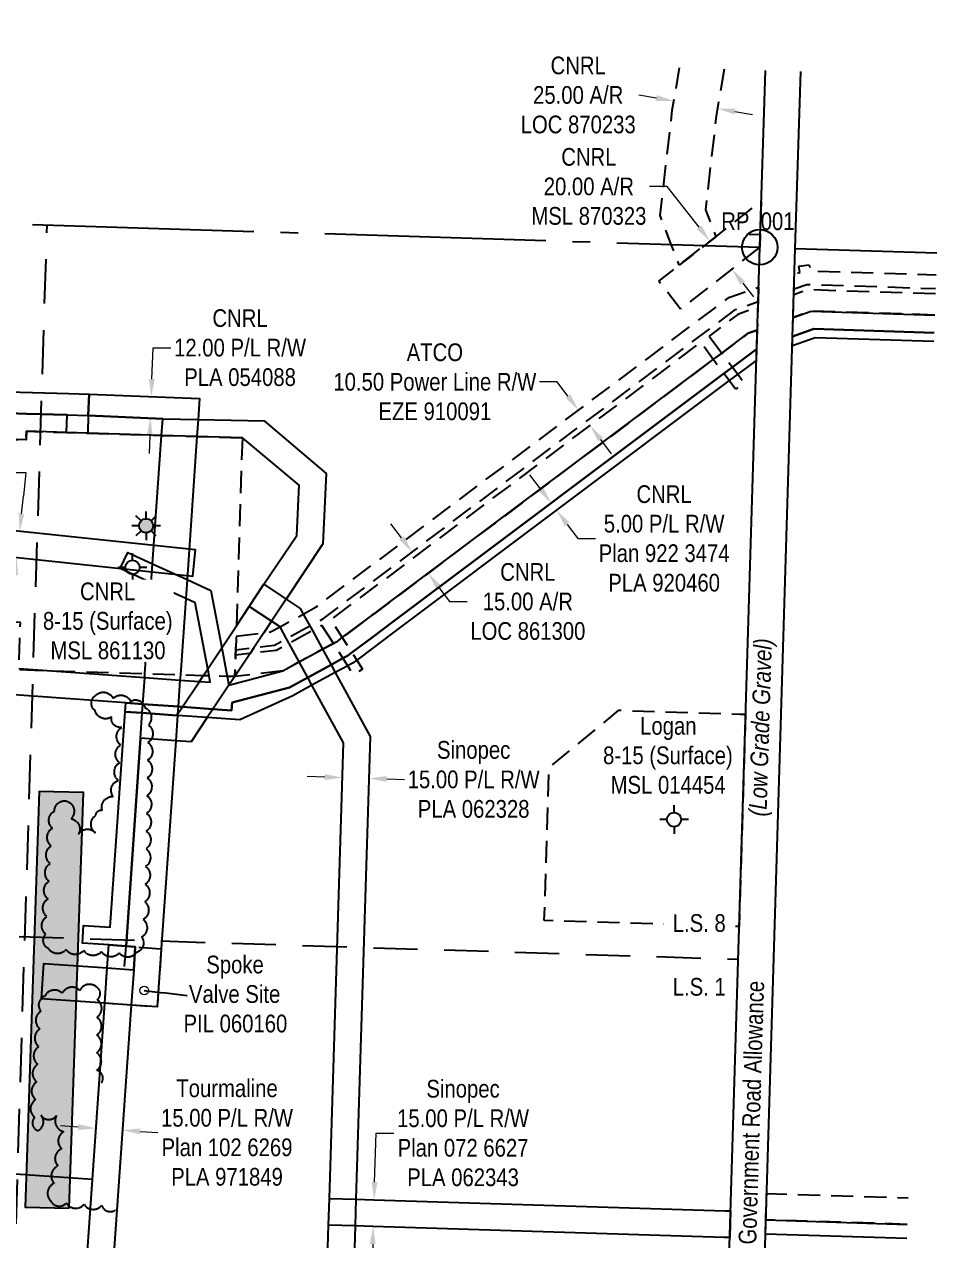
# Model space of a CAD drawing. Extents: x 365142 to 367732, y 6238708 to 6241091.
# Drawn here: x 365805 to 366320, y 6239207 to 6239893 of the extents above; entities that cross this region are included whole.
import ezdxf
from ezdxf.enums import TextEntityAlignment as Align

# ---------------------------------------------------------------- set-up
doc = ezdxf.new("R2010")
doc.units = 0
doc.header["$LTSCALE"] = 5
doc.header["$PDSIZE"] = 0.5
for name, pattern in [('0', [1, 1, 0]), ('foc-ACCESSROAD', [3.75, 2.5, -1.25]), ('foc-FLOWLINE', [3.75, 2.5, -1.25]), ('foc-LSD', [8, 5, -3]), ('foc-QUARTERLINE', [33, 25, -3, 2, -3])]:
    doc.linetypes.add(name, pattern=pattern)
doc.layers.get('Defpoints').update_dxf_attribs({"color": 9})
for name, color, linetype in [('35', 37, 'Continuous'), ('C-AR', 13, 'foc-ACCESSROAD'), ('C-RW', 13, 'Continuous'), ('C-WS', 13, 'foc-ACCESSROAD'), ('C-WS-S', 13, 'Continuous'), ('F-AR', 190, 'foc-ACCESSROAD'), ('F-EZE', 190, 'foc-FLOWLINE'), ('F-RW', 190, 'Continuous'), ('F-WS', 190, 'foc-ACCESSROAD'), ('F-WS-S', 190, 'Continuous'), ('L-ROAD-T', 7, 'Continuous'), ('L-SEC', 7, 'Continuous'), ('L-SECQ', 8, 'foc-QUARTERLINE'), ('L-SECTION-LSD', 7, 'foc-LSD'), ('P-WORKAREA', 113, 'Continuous'), ('P-WORKAREA-H', 111, 'Continuous'), ('T-BUSH', 110, '0')]:
    doc.layers.add(name, color=color, linetype=linetype)
for name, color, linetype, lineweight in [('C-AR-T', 13, 'Continuous', 9), ('C-RW-T', 13, 'Continuous', 9), ('C-WS-T', 13, 'Continuous', 9), ('F-EZE-T', 190, 'Continuous', 9), ('F-RW-T', 190, 'Continuous', 9), ('F-WS-T', 190, 'Continuous', 9), ('T-TEXT', 48, 'Continuous', 18)]:
    doc.layers.add(name, color=color, linetype=linetype, lineweight=lineweight)
doc.styles.add('100L', font='ARIALN.TTF', dxfattribs={"height": 11})
doc.styles.add('175L', font='ARIALN.TTF', dxfattribs={"height": 20})
doc.styles.add('80', font='ARIALN.TTF', dxfattribs={"height": 10})
doc.styles.add('80CG', font='ARIALN.TTF', dxfattribs={"height": 10})
doc.styles.add('80L', font='ARIALN.TTF', dxfattribs={"height": 10})
doc.styles.add('80LS', font='ARIALNI.TTF', dxfattribs={"height": 10})
doc.dimstyles.new('Compass 5 000', dxfattribs={"dimscale": 5, "dimtxt": 9, "dimasz": 2, "dimexe": 0.2, "dimexo": 0.0625, "dimgap": 0.5, "dimtad": 0, "dimtih": 1, "dimtoh": 1, "dimzin": 0, "dimdsep": 46, "dimtxsty": '80CG', "dimcen": 0.1, "dimse1": 1, "dimse2": 1, "dimclrd": 256, "dimclrt": 256, "dimaunit": 1, "dimadec": 4, "dimazin": 0, "dimtfac": 0.06, "dimtofl": 0, "dimtmove": 0, "dimatfit": 1, "dimfxl": 0.2, "dimtolj": 1, "dimtzin": 0, "dimlwd": -1, "dimarcsym": 0})

# ---------------------------------------------------------------- blocks, each defined once
blk = doc.blocks.new('*D365')
at = {"layer": 'C-RW-T', "transparency": 16777216}
for p, q in [((365584.56, 6239817.39), (365625.62, 6239827.73)), ((365558.35, 6239810.79), (365548.65, 6239808.35))]:
    blk.add_line(p, q, dxfattribs=at)
for points in [[(365584.15, 6239819.01), (365584.96, 6239815.78), (365574.86, 6239814.95)], [(365557.94, 6239812.41), (365558.75, 6239809.18), (365568.04, 6239813.24)]]:
    blk.add_solid(points, dxfattribs=at)
at = {"layer": 'Defpoints', "color": 0, "transparency": 16777216}
for p in [(365554.06, 6239868.76), (365560.88, 6239870.48), (365568.04, 6239813.24)]:
    blk.add_point(p, dxfattribs=at)
at = {"layer": 'C-RW-T', "transparency": 16777216, "insert": (365664.34, 6239827.73), "char_height": 10, "width": 601.6255, "attachment_point": 5, "style": '80CG'}
blk.add_mtext('\\A1;CNRL\\P7.00 P/L R/W\\PPlan 062 2774\\PPLA 054173', dxfattribs=at)
blk = doc.blocks.new('*D368')
at = {"layer": 'C-RW-T', "transparency": 16777216}
for p, q in [((365876.9, 6239692.91), (365877.58, 6239710.59)), ((365877.58, 6239710.59), (365887.58, 6239710.59)), ((365875.67, 6239660.89), (365875.28, 6239650.9))]:
    blk.add_line(p, q, dxfattribs=at)
for points in [[(365875.24, 6239692.98), (365878.57, 6239692.85), (365876.52, 6239682.92)], [(365874, 6239660.95), (365877.33, 6239660.82), (365876.05, 6239670.88)]]:
    blk.add_solid(points, dxfattribs=at)
at = {"layer": 'Defpoints', "color": 0, "transparency": 16777216}
for p in [(365854.27, 6239683.78), (365876.52, 6239682.92), (365853.8, 6239671.74)]:
    blk.add_point(p, dxfattribs=at)
at = {"layer": 'C-RW-T', "transparency": 16777216, "insert": (365926.67, 6239710.59), "char_height": 10, "attachment_point": 5, "style": '80CG'}
blk.add_mtext('\\A1;CNRL\\P12.00 P/L R/W\\PPLA 054088', dxfattribs=at)
blk = doc.blocks.new('*D369')
at = {"layer": 'C-RW-T', "transparency": 16777216}
for p, q in [((366096.35, 6239630.81), (366090.35, 6239638.81)), ((366111.36, 6239610.82), (366117.36, 6239602.82)), ((366117.36, 6239602.82), (366127.36, 6239602.82))]:
    blk.add_line(p, q, dxfattribs=at)
for points in [[(366097.69, 6239631.81), (366095.02, 6239629.81), (366102.36, 6239622.82)], [(366112.69, 6239611.82), (366110.03, 6239609.82), (366105.36, 6239618.82)]]:
    blk.add_solid(points, dxfattribs=at)
at = {"layer": 'Defpoints', "color": 0, "transparency": 16777216}
for p in [(366137.49, 6239649.19), (366140.49, 6239645.19), (366105.36, 6239618.82)]:
    blk.add_point(p, dxfattribs=at)
at = {"layer": 'C-RW-T', "transparency": 16777216, "insert": (366166.09, 6239602.82), "char_height": 10, "attachment_point": 5, "style": '80CG'}
blk.add_mtext('\\A1;CNRL\\P5.00 P/L R/W\\PPlan 922 3474\\PPLA 920460', dxfattribs=at)
blk = doc.blocks.new('*D370')
at = {"layer": 'Defpoints', "color": 0, "transparency": 16777216}
for p in [(365984.36, 6239463.82), (365984.48, 6239467.8), (365999.35, 6239463.36)]:
    blk.add_point(p, dxfattribs=at)
at = {"layer": 'F-RW-T', "transparency": 16777216}
for p, q in [((365974.49, 6239468.11), (365964.49, 6239468.42)), ((366009.47, 6239467.03), (366019.46, 6239466.72))]:
    blk.add_line(p, q, dxfattribs=at)
for points in [[(365974.54, 6239469.78), (365974.44, 6239466.45), (365984.48, 6239467.8)], [(366009.52, 6239468.7), (366009.42, 6239465.37), (365999.47, 6239467.34)]]:
    blk.add_solid(points, dxfattribs=at)
at = {"layer": 'F-RW-T', "transparency": 16777216, "insert": (366058.55, 6239466.72), "char_height": 10, "attachment_point": 5, "style": '80CG'}
blk.add_mtext('\\A1;Sinopec\\P15.00 P/L R/W\\PPLA 062328', dxfattribs=at)
blk = doc.blocks.new('*D371')
at = {"layer": 'Defpoints', "color": 0, "transparency": 16777216}
for p in [(365860.27, 6239268.65), (365841.84, 6239220.05), (365856.79, 6239219)]:
    blk.add_point(p, dxfattribs=at)
at = {"layer": 'F-RW-T', "transparency": 16777216}
for p, q in [((365835.34, 6239270.4), (365825.37, 6239271.09)), ((365870.25, 6239267.95), (365880.22, 6239267.25))]:
    blk.add_line(p, q, dxfattribs=at)
for points in [[(365835.46, 6239272.06), (365835.22, 6239268.73), (365845.32, 6239269.7)], [(365870.36, 6239269.61), (365870.13, 6239266.29), (365860.27, 6239268.65)]]:
    blk.add_solid(points, dxfattribs=at)
at = {"layer": 'F-RW-T', "transparency": 16777216, "insert": (365919.31, 6239267.25), "char_height": 10, "attachment_point": 5, "style": '80CG', "bg_fill": 3, "box_fill_scale": 1.1, "bg_fill_color": 256, "bg_fill_true_color": 13158600, "bg_fill_transparency": 0}
blk.add_mtext('\\A1;Tourmaline\\P15.00 P/L R/W\\PPlan 102 6269\\PPLA 971849', dxfattribs=at)
blk = doc.blocks.new('*D375')
at = {"layer": 'Defpoints', "color": 0, "transparency": 16777216}
for p in [(366030.97, 6239228.4), (366001.86, 6239214.33), (366030.51, 6239213.45)]:
    blk.add_point(p, dxfattribs=at)
at = {"layer": 'F-RW-T', "transparency": 16777216}
for p, q in [((366002.63, 6239239.28), (366003.48, 6239266.98)), ((366003.48, 6239266.98), (366013.48, 6239266.98)), ((366001.55, 6239204.34), (366001.25, 6239194.34))]:
    blk.add_line(p, q, dxfattribs=at)
for points in [[(366000.96, 6239239.33), (366004.3, 6239239.22), (366002.32, 6239229.28)], [(365999.89, 6239204.39), (366003.22, 6239204.29), (366001.86, 6239214.33)]]:
    blk.add_solid(points, dxfattribs=at)
at = {"layer": 'F-RW-T', "transparency": 16777216, "insert": (366052.57, 6239266.98), "char_height": 10, "attachment_point": 5, "style": '80CG'}
blk.add_mtext('\\A1;Sinopec\\P15.00 P/L R/W\\PPlan 072 6627\\PPLA 062343', dxfattribs=at)
blk = doc.blocks.new('*D376')
at = {"layer": 'Defpoints', "color": 0, "transparency": 16777216}
for p in [(365802.23, 6239606.88), (365826.87, 6239604.3), (365825.32, 6239589.47)]:
    blk.add_point(p, dxfattribs=at)
at = {"layer": 'F-RW-T', "transparency": 16777216}
for p, q in [((365795.71, 6239640.11), (365805.71, 6239640.11)), ((365805.71, 6239640.11), (365804.32, 6239626.77)), ((365803.27, 6239616.82), (365804.32, 6239626.77)), ((365799.64, 6239582.11), (365798.59, 6239572.16))]:
    blk.add_line(p, q, dxfattribs=at)
for points in [[(365801.62, 6239617), (365804.93, 6239616.65), (365802.23, 6239606.88)], [(365797.98, 6239582.28), (365801.29, 6239581.93), (365800.68, 6239592.05)]]:
    blk.add_solid(points, dxfattribs=at)
at = {"layer": 'F-RW-T', "transparency": 16777216, "insert": (365756.63, 6239640.11), "char_height": 10, "attachment_point": 5, "style": '80CG', "bg_fill": 3, "box_fill_scale": 1.1, "bg_fill_color": 256, "bg_fill_true_color": 13158600, "bg_fill_transparency": 0}
blk.add_mtext('\\A1;15.00 P/L R/W\\PPlan 082 0455', dxfattribs=at)
blk = doc.blocks.new('*D377')
at = {"layer": 'C-AR-T', "transparency": 16777216}
for p, q in [((366017.85, 6239603.21), (366011.85, 6239611.2)), ((366038.86, 6239575.21), (366044.86, 6239567.21)), ((366044.86, 6239567.21), (366054.86, 6239567.21))]:
    blk.add_line(p, q, dxfattribs=at)
for points in [[(366019.19, 6239604.21), (366016.52, 6239602.21), (366023.86, 6239595.21)], [(366040.19, 6239576.21), (366037.52, 6239574.21), (366032.86, 6239583.21)]]:
    blk.add_solid(points, dxfattribs=at)
at = {"layer": 'Defpoints', "color": 0, "transparency": 16777216}
for p in [(366049.75, 6239614.64), (366058.75, 6239602.64), (366032.86, 6239583.21)]:
    blk.add_point(p, dxfattribs=at)
at = {"layer": 'C-AR-T', "transparency": 16777216, "insert": (366089.15, 6239567.21), "char_height": 10, "attachment_point": 5, "style": '80CG'}
blk.add_mtext('\\A1;CNRL\\P15.00 A/R\\PLOC 861300', dxfattribs=at)
blk = doc.blocks.new('*D381')
at = {"layer": 'Defpoints', "color": 0, "transparency": 16777216}
for p in [(366117.78, 6239675.3), (366118.43, 6239675.79), (366124.85, 6239667.23)]:
    blk.add_point(p, dxfattribs=at)
at = {"layer": 'F-EZE-T', "transparency": 16777216}
for p, q in [((366105.78, 6239691.3), (366095.78, 6239691.3)), ((366111.78, 6239683.3), (366105.78, 6239691.3)), ((366130.2, 6239658.74), (366136.2, 6239650.74))]:
    blk.add_line(p, q, dxfattribs=at)
for points in [[(366113.11, 6239684.3), (366110.44, 6239682.3), (366117.78, 6239675.3)], [(366131.53, 6239659.74), (366128.87, 6239657.74), (366124.2, 6239666.74)]]:
    blk.add_solid(points, dxfattribs=at)
at = {"layer": 'F-EZE-T', "transparency": 16777216, "insert": (366036.64, 6239691.3), "char_height": 10, "attachment_point": 5, "style": '80CG'}
blk.add_mtext('\\A1;ATCO\\P10.50 Power Line R/W\\PEZE 910091', dxfattribs=at)
blk = doc.blocks.new('GABD')
for p, q in [((0, 0.81), (0, 1.62)), ((-0.81, 0), (-1.62, 0)), ((1.62, 0), (0.81, 0)), ((0, -0.81), (0, -1.62))]:
    blk.add_line(p, q)
blk.add_circle((0, 0), 0.8)
blk = doc.blocks.new('GAS')
h = blk.add_hatch(color=255)
h.dxf.hatch_style = 1
edge = h.paths.add_edge_path()
edge.add_arc((0, 0), 0.9, 0, 360)
for p, q in [((0, 0.81), (0, 1.62)), ((-0.81, 0), (-1.62, 0)), ((-0.57, 0.57), (-1.14, 1.14)), ((0.57, 0.57), (1.14, 1.14)), ((1.62, 0), (0.81, 0)), ((-0.57, -0.57), (-1.14, -1.14)), ((0, -0.81), (0, -1.62)), ((1.14, -1.14), (0.57, -0.57))]:
    blk.add_line(p, q)
blk.add_circle((0, 0), 0.8)
blk = doc.blocks.new('*D387')
at = {"layer": 'C-AR-T', "transparency": 16777216}
for p, q in [((366167.88, 6239801.65), (366157.88, 6239801.65)), ((366185.83, 6239778.67), (366167.88, 6239801.65)), ((366210.45, 6239747.15), (366216.6, 6239739.27))]:
    blk.add_line(p, q, dxfattribs=at)
for points in [[(366187.15, 6239779.7), (366184.52, 6239777.64), (366191.99, 6239770.79)], [(366211.76, 6239748.17), (366209.13, 6239746.12), (366204.29, 6239755.03)]]:
    blk.add_solid(points, dxfattribs=at)
at = {"layer": 'Defpoints', "color": 0, "transparency": 16777216}
for p in [(366191.99, 6239770.79), (366169.68, 6239753.37), (366181.98, 6239737.61)]:
    blk.add_point(p, dxfattribs=at)
at = {"layer": 'C-AR-T', "transparency": 16777216, "insert": (366123.6, 6239801.65), "char_height": 10, "attachment_point": 5, "style": '80CG'}
blk.add_mtext('\\A1;CNRL\\P20.00 A/R\\PMSL 870323', dxfattribs=at)
blk = doc.blocks.new('*D388')
at = {"layer": 'C-AR-T', "transparency": 16777216}
for p, q in [((366161.72, 6239851.62), (366151.87, 6239853.31)), ((366206.07, 6239844.01), (366215.93, 6239842.32))]:
    blk.add_line(p, q, dxfattribs=at)
for points in [[(366162.01, 6239853.26), (366161.44, 6239849.98), (366171.58, 6239849.93)], [(366206.35, 6239845.65), (366205.79, 6239842.37), (366196.22, 6239845.7)]]:
    blk.add_solid(points, dxfattribs=at)
at = {"layer": 'Defpoints', "color": 0, "transparency": 16777216}
for p in [(366172.75, 6239856.77), (366171.58, 6239849.93), (366197.39, 6239852.55)]:
    blk.add_point(p, dxfattribs=at)
at = {"layer": 'C-AR-T', "transparency": 16777216, "insert": (366117.57, 6239853.31), "char_height": 10, "attachment_point": 5, "style": '80CG'}
blk.add_mtext('\\A1;CNRL\\P25.00 A/R\\PLOC 870233', dxfattribs=at)

msp = doc.modelspace()

# ---------------------------------------------------------------- hatches: boundary and pattern name
at = {"layer": 'P-WORKAREA-H'}
h = msp.add_hatch(color=256, dxfattribs=at)
h.dxf.hatch_style = 1
h.paths.add_polyline_path([(365830.253, 6239224.551), (365838.231, 6239459.347), (365813.246, 6239459.974), (365805.268, 6239225.177)])
h = msp.add_hatch(color=256, dxfattribs=at)
h.dxf.hatch_style = 1
h.paths.add_polyline_path([(365830.253, 6239224.551), (365838.231, 6239459.347), (365813.246, 6239459.974), (365805.268, 6239225.177)])

# ---------------------------------------------------------------- linework, layer by layer
at = {"layer": '35', "color": 3}
msp.add_circle((366220.045, 6239767.327), 10, dxfattribs=at)
at = {"layer": 'C-AR', "flags": 128}
for points in [[(366200.036, 6239867.976), (366195.464, 6239841.325), (366189.409, 6239788.484), (366195.224, 6239773.317), (366188.808, 6239768.305), (366174.622, 6239757.229), (366170.152, 6239768.889), (366163.88, 6239785.251), (366170.711, 6239844.864), (366174.811, 6239868.768)], [(366318.902, 6239729.065), (366249.057, 6239731.26), (366238.965, 6239727.702), (366239.355, 6239740.559), (366239.452, 6239743.774), (366246.726, 6239746.337), (366319.357, 6239744.055)]]:
    msp.add_lwpolyline(points, dxfattribs=at)
for points in [[(366220.045, 6239767.327), (366175.348, 6239732.426), (366163.041, 6239748.186), (366174.622, 6239757.229), (366188.808, 6239768.305), (366195.224, 6239773.317), (366220.877, 6239793.349), (366220.045, 6239767.327)], [(365950.825, 6239528.024), (365923.697, 6239524.876), (365924.11, 6239536.886), (365924.212, 6239539.95), (365934.461, 6239541.17), (365946.173, 6239542.571), (365952.913, 6239546.253), (365966.073, 6239553.441), (365973.838, 6239557.682), (366002.938, 6239579.514), (366013.18, 6239587.197), (366206.354, 6239732.13), (366213.628, 6239734.69), (366219.114, 6239736.616), (366219.016, 6239733.402), (366218.626, 6239720.543), (366213.509, 6239718.749), (366198.663, 6239707.61), (366193.863, 6239704.01), (366012.587, 6239568.004), (366002.346, 6239560.321), (365984.38, 6239546.843), (365981.974, 6239545.038), (365979.336, 6239543.597), (365973.264, 6239540.281), (365960.104, 6239533.093), (365950.825, 6239528.024)]]:
    msp.add_lwpolyline(points, close=True, dxfattribs=at)
at = {"layer": 'C-RW'}
for points in [[(366318.599, 6239719.072), (366250.612, 6239721.208), (366238.64, 6239716.987), (366238.965, 6239727.702), (366249.057, 6239731.26), (366318.902, 6239729.065)], [(365801.834, 6239529.339), (365820.464, 6239528.006), (365872.846, 6239524.26), (365892.756, 6239522.836), (365903.694, 6239522.054), (365909.879, 6239521.612), (365909.189, 6239525.238), (365908.437, 6239529.195), (365901.326, 6239566.588), (365895.975, 6239569.028), (365876.573, 6239577.879), (365859.071, 6239585.864), (365863.222, 6239594.959), (365877.313, 6239588.531), (365896.718, 6239579.678), (365910.182, 6239573.536), (365916.349, 6239541.107), (365919.427, 6239524.919), (365920.365, 6239520.039), (365950.825, 6239528.024), (365960.104, 6239533.093), (365973.264, 6239540.281), (365979.336, 6239543.597), (365981.974, 6239545.038), (365984.38, 6239546.843), (366002.346, 6239560.321), (366012.587, 6239568.004), (366193.863, 6239704.01), (366198.663, 6239707.61), (366213.509, 6239718.749), (366218.627, 6239720.543), (366218.485, 6239715.854), (366218.302, 6239709.828), (366215.208, 6239707.527), (366204.662, 6239699.614), (366199.863, 6239696.014), (366012.176, 6239555.186), (366001.951, 6239547.527), (365989.804, 6239538.414), (365987.397, 6239536.608), (365984.76, 6239535.168), (365978.057, 6239531.508), (365964.879, 6239524.323), (365954.543, 6239518.666), (365922.226, 6239510.193), (365921.91, 6239505.718), (365911.365, 6239506.47), (365894.158, 6239507.697), (365891.713, 6239507.871), (365871.806, 6239509.29), (365862.158, 6239509.978), (365720.663, 6239520.112)], [(366318.448, 6239714.075), (366251.388, 6239716.182), (366238.478, 6239711.631), (366238.64, 6239716.987), (366250.612, 6239721.208), (366318.599, 6239719.072)]]:
    msp.add_lwpolyline(points, dxfattribs=at)
for points in [[(365956.402, 6239513.985), (365926.546, 6239500.376), (365908.18, 6239501.685), (365891.365, 6239502.884), (365890.98, 6239502.911), (365871.459, 6239504.303), (365861.808, 6239504.991), (365862.158, 6239509.978), (365871.806, 6239509.29), (365891.713, 6239507.871), (365894.158, 6239507.697), (365911.365, 6239506.47), (365921.91, 6239505.718), (365922.226, 6239510.193), (365954.543, 6239518.666), (365964.879, 6239524.323), (365978.057, 6239531.508), (365984.76, 6239535.168), (365987.397, 6239536.608), (365989.804, 6239538.414), (366001.951, 6239547.527), (366012.176, 6239555.186), (366199.863, 6239696.014), (366204.662, 6239699.614), (366215.208, 6239707.527), (366218.302, 6239709.828), (366218.108, 6239703.433), (366215.014, 6239701.132), (366207.662, 6239695.616), (366202.863, 6239692.016), (366011.982, 6239548.781), (366001.753, 6239541.131), (365992.515, 6239534.201), (365990.109, 6239532.396), (365987.47, 6239530.954), (365980.453, 6239527.122), (365967.247, 6239520.011), (365956.402, 6239513.985)], [(365882.177, 6239371.074), (365879.888, 6239338.243), (365865.224, 6239339.296), (365850.266, 6239340.358), (365814.516, 6239342.908), (365815.94, 6239362.858), (365851.664, 6239360.314), (365861.37, 6239359.631), (365866.623, 6239359.26), (365867.534, 6239372.233), (365862.306, 6239372.6), (365870.467, 6239490.029), (365871.459, 6239504.303), (365871.806, 6239509.29), (365872.846, 6239524.26), (365872.993, 6239526.367), (365876.573, 6239577.879), (365877.313, 6239588.531), (365882.353, 6239661.054), (365883.009, 6239670.5), (365840.999, 6239672.281), (365841.384, 6239684.272), (365903.841, 6239681.866), (365903.02, 6239670.097), (365902.349, 6239660.468), (365896.718, 6239579.678), (365895.975, 6239569.028), (365892.958, 6239525.745), (365892.756, 6239522.836), (365891.713, 6239507.871), (365891.412, 6239503.563), (365891.365, 6239502.884), (365890.37, 6239488.611), (365882.177, 6239371.074)]]:
    msp.add_lwpolyline(points, close=True, dxfattribs=at)
at = {"layer": 'C-WS', "linetype": 'Continuous'}
msp.add_line((365843.281, 6239240.754), (365567.989, 6239260.303), dxfattribs=at)
at = {"layer": 'C-WS', "flags": 128}
msp.add_lwpolyline([(365927.962, 6239659.718), (365924.651, 6239553.607), (365924.461, 6239547.727), (365924.212, 6239539.95), (365924.11, 6239536.886), (365923.697, 6239524.876), (365919.427, 6239524.919), (365909.189, 6239525.238), (365905.877, 6239525.342), (365892.958, 6239525.745), (365872.993, 6239526.367), (365820.464, 6239528.006), (365801.81, 6239528.589), (365801.834, 6239529.339), (365802.366, 6239546.342), (365802.409, 6239547.701), (365802.46, 6239549.342), (365802.648, 6239555.345), (365786.581, 6239556.494), (365748.44, 6239559.222), (365742.727, 6239559.771), (365742.857, 6239561.123), (365743.546, 6239582.927), (365746.007, 6239660.755), (365751.546, 6239660.544), (365805.863, 6239658.478), (365806.02, 6239663.524), (365828.688, 6239662.648), (365840.679, 6239662.274), (365882.353, 6239661.054), (365902.349, 6239660.468), (365927.962, 6239659.718)], close=True, dxfattribs=at)
at = {"layer": 'F-AR', "flags": 128}
msp.add_lwpolyline([(366303.335, 6239215.466), (366223.513, 6239217.94), (366223.967, 6239232.931), (366303.789, 6239230.457)], dxfattribs=at)
at = {"layer": 'F-EZE', "flags": 128}
msp.add_lwpolyline([(366319.266, 6239741.057), (366247.193, 6239743.321), (366239.354, 6239740.559), (366239.452, 6239743.774), (366239.702, 6239752.024), (366242.651, 6239753.064), (366242.106, 6239756.582), (366248.035, 6239757.499), (366248.579, 6239753.981), (366319.59, 6239751.75)], dxfattribs=at)
msp.add_lwpolyline([(366191.462, 6239717.208), (366198.663, 6239707.61), (366204.662, 6239699.614), (366207.662, 6239695.616), (366211.263, 6239690.816), (366206.464, 6239687.216), (366202.863, 6239692.016), (366199.863, 6239696.014), (366193.863, 6239704.01), (366186.664, 6239713.608), (365977.871, 6239556.958), (365984.38, 6239546.843), (365989.804, 6239538.414), (365992.515, 6239534.201), (365995.842, 6239529.031), (365990.797, 6239525.784), (365987.47, 6239530.954), (365984.76, 6239535.168), (365979.336, 6239543.597), (365972.826, 6239553.712), (365967.511, 6239550.809), (365954.351, 6239543.621), (365947.103, 6239539.662), (365932.287, 6239537.872), (365924.116, 6239536.886), (365924.216, 6239539.95), (365924.464, 6239547.727), (365940.054, 6239549.593), (365943.785, 6239550.039), (365949.263, 6239553.014), (365962.382, 6239560.197), (365969.661, 6239564.173), (366202.681, 6239738.998), (366219.364, 6239744.867), (366219.114, 6239736.616), (366219.016, 6239733.402), (366207.785, 6239729.454), (366191.462, 6239717.208)], close=True, dxfattribs=at)
at = {"layer": 'F-RW'}
for points in [[(365781.798, 6239686.137), (365829.995, 6239684.658), (365841.384, 6239684.272), (365840.999, 6239672.281), (365840.679, 6239662.274), (365828.688, 6239662.648), (365829.002, 6239672.624), (365806.025, 6239673.341), (365781.359, 6239674.134)], [(365781.359, 6239674.134), (365806.025, 6239673.341), (365829.002, 6239672.624), (365840.999, 6239672.281), (365883.009, 6239670.5), (365903.02, 6239670.097), (365940.29, 6239669.346), (365975.36, 6239639.642), (365973.453, 6239599.738), (365952.739, 6239568.621), (365944.41, 6239556.151), (365940.054, 6239549.593), (365934.461, 6239541.17), (365932.289, 6239537.876), (365923.697, 6239524.876), (365920.365, 6239520.039), (365911.365, 6239506.47), (365908.18, 6239501.685), (365899.064, 6239487.992), (365890.37, 6239488.611), (365870.467, 6239490.029), (365862.306, 6239372.6), (365852.574, 6239373.286), (365837.626, 6239374.35), (365838.338, 6239384.326), (365853.274, 6239383.259), (365861.808, 6239504.991), (365871.459, 6239504.303), (365890.98, 6239502.911), (365891.412, 6239503.563), (365894.158, 6239507.697), (365903.694, 6239522.054), (365905.877, 6239525.342), (365908.437, 6239529.195), (365916.349, 6239541.107), (365924.651, 6239553.607), (365931.886, 6239564.502), (365940.169, 6239577.001), (365958.672, 6239604.62), (365960.028, 6239632.975), (365927.962, 6239659.718), (365902.349, 6239660.468), (365882.353, 6239661.054), (365840.679, 6239662.274), (365828.688, 6239662.648), (365806.02, 6239663.524), (365805.863, 6239658.478), (365751.546, 6239660.544)], [(365971.297, 6239041.364), (365976.669, 6239215.087), (365977.133, 6239230.08), (365985.089, 6239487.361), (365967.247, 6239520.011), (365964.879, 6239524.323), (365960.104, 6239533.093), (365954.351, 6239543.621), (365952.913, 6239546.253), (365949.265, 6239552.998), (365944.41, 6239556.151), (365931.886, 6239564.502), (365940.169, 6239577.001), (365952.739, 6239568.621), (365960.669, 6239563.333), (365962.382, 6239560.197), (365966.073, 6239553.441), (365967.511, 6239550.809), (365973.264, 6239540.281), (365978.057, 6239531.508), (365980.453, 6239527.122), (366000.204, 6239490.972), (365992.119, 6239229.611), (365991.657, 6239214.658), (365986.115, 6239035.454)], [(366303.093, 6239207.472), (366223.271, 6239209.946), (366223.513, 6239217.94), (366303.335, 6239215.466)]]:
    msp.add_lwpolyline(points, dxfattribs=at)
for points in [[(365783.016, 6239608.891), (365781.415, 6239594.143), (365899.959, 6239581.56), (365901.539, 6239596.472)], [(365942.708, 6239009.302), (365941.311, 6238971.173), (365933.488, 6238971.421), (365934.924, 6239007.044), (365838.566, 6239173.416), (365843.283, 6239240.758), (365850.266, 6239340.358), (365851.664, 6239360.314), (365852.574, 6239373.286), (365862.306, 6239372.6), (365867.534, 6239372.233), (365866.623, 6239359.26), (365865.224, 6239339.296), (365858.243, 6239239.705), (365852.975, 6239164.497), (365864.197, 6239145.064), (365885.137, 6239108.83), (365885.393, 6239108.465), (365942.708, 6239009.302)], [(366203.546, 6239223.008), (366203.091, 6239208.016), (366200.052, 6239208.111), (366001.65, 6239214.336), (365991.657, 6239214.658), (365976.669, 6239215.087), (365977.133, 6239230.08), (365992.119, 6239229.611), (366002.113, 6239229.299), (366200.507, 6239223.103), (366203.546, 6239223.008)]]:
    msp.add_lwpolyline(points, close=True, dxfattribs=at)
at = {"layer": 'F-WS', "flags": 128}
for points in [[(366212.05, 6239503.568), (366208.415, 6239383.646), (366205.382, 6239383.742), (366098.455, 6239387.136), (366101.071, 6239473.37), (366140.567, 6239505.837), (366209.021, 6239503.665), (366212.05, 6239503.568)], [(365882.177, 6239371.074), (365879.888, 6239338.243), (365865.224, 6239339.296), (365850.266, 6239340.358), (365851.664, 6239360.314), (365861.37, 6239359.631), (365862.306, 6239372.6), (365867.534, 6239372.233), (365882.177, 6239371.074)]]:
    msp.add_lwpolyline(points, close=True, dxfattribs=at)
at = {"layer": 'L-SEC'}
for p, q in [((366220.045, 6239767.327), (366223.24, 6239867.248)), ((366240.146, 6239766.684), (366243.341, 6239866.617)), ((366195.668, 6238963.093), (366220.045, 6239767.327)), ((366215.769, 6238962.454), (366240.147, 6239766.718))]:
    msp.add_line(p, q, dxfattribs=at)
at = {"layer": 'L-SECQ'}
for p, q in [((365314.763, 6239795.743), (366220.045, 6239767.327)), ((366240.146, 6239766.698), (366319.967, 6239764.202))]:
    msp.add_line(p, q, dxfattribs=at)
at = {"layer": 'L-SECTION-LSD'}
for p, q in [((365792.72, 6238975.918), (365817.714, 6239779.956)), ((365402.229, 6239390.669), (366207.857, 6239365.211))]:
    msp.add_line(p, q, dxfattribs=at)
at = {"layer": 'T-BUSH', "flags": 128}
msp.add_lwpolyline([(365845.128, 6239514.197, -0.5205671), (365854.988, 6239512.546, -0.5205671), (365864.848, 6239510.894, -0.5205671), (365872.892, 6239507.36, -0.5205671), (365874.885, 6239497.566, -0.5205671), (365874.694, 6239487.571, -0.5205671), (365874.504, 6239477.575, -0.5205671), (365874.314, 6239467.58, -0.5205671), (365874.123, 6239457.585, -0.5205671), (365873.933, 6239447.589, -0.5205671), (365873.742, 6239437.594, -0.5205671), (365873.552, 6239427.599, -0.5205671), (365873.361, 6239417.603, -0.5205671), (365873.171, 6239407.608, -0.5205671), (365872.894, 6239397.618, -0.5205671), (365871.996, 6239387.661, -0.5205671), (365871.099, 6239377.704, -0.5205671), (365868.124, 6239369.013, -0.5205671), (365858.435, 6239368.732, -0.5205671), (365848.472, 6239369.562, -0.5205671), (365838.496, 6239370.192, -0.5205671), (365828.512, 6239370.712, -0.5205671), (365818.529, 6239371.232, -0.5205671), (365817.037, 6239379.335, -0.5205671), (365817.645, 6239389.314, -0.5205671), (365818.253, 6239399.292, -0.5205671), (365818.861, 6239409.271, -0.5205671), (365819.47, 6239419.249, -0.5205671), (365820.078, 6239429.228, -0.5205671), (365820.686, 6239439.207, -0.5205671), (365821.861, 6239448.891, -0.5205671), (365829.368, 6239454.338, -0.5205671), (365831.268, 6239444.543, -0.5205671), (365835.413, 6239435.763, -0.5205671), (365844.962, 6239436.54, -0.5205671), (365845.313, 6239446.531, -0.5205671), (365848.861, 6239449.282, -0.5205671), (365855.047, 6239457.135, -0.5205671), (365857.996, 6239466.226, -0.5205671), (365858.622, 6239476.203, -0.5205671), (365859.249, 6239486.181, -0.5205671), (365859.876, 6239496.158, -0.5205671), (365854.13, 6239502.046, -0.5205671), (365844.799, 6239505.633, -0.5205671)], format="xyb", close=True, dxfattribs=at)
msp.add_lwpolyline([(365848.509, 6239295.4, 0.5205671), (365845.724, 6239302.428, 0.5205671), (365845.792, 6239312.425, 0.5205671), (365845.86, 6239322.422, 0.5205671), (365845.928, 6239332.419, 0.5205671), (365845.996, 6239342.416, 0.5205671), (365846.042, 6239349.18, 0.5205671), (365836.176, 6239347.564, 0.5205671), (365826.311, 6239345.947, 0.5205671), (365816.445, 6239344.331, 0.5205671), (365814.225, 6239335.817, 0.5205671), (365813.629, 6239325.838, 0.5205671), (365813.032, 6239315.858, 0.5205671), (365812.436, 6239305.879, 0.5205671), (365811.84, 6239295.9, 0.5205671), (365811.244, 6239285.92, 0.5205671), (365810.648, 6239275.941, 0.5205671), (365812.418, 6239268.367, 0.5205671), (365814.262, 6239276.983, 0.5205671), (365823.083, 6239276.938, 0.5205671), (365827.236, 6239267.845, 0.5205671), (365825.92, 6239258.158, 0.5205671), (365823.812, 6239248.386, 0.5205671), (365821.704, 6239238.613, 0.5205671), (365819.596, 6239228.841, 0.5205671), (365828.586, 6239227.461, 0.5205671), (365838.563, 6239226.827, 0.5205671), (365848.54, 6239226.193, 0.5205671), (365856.385, 6239223.681)], format="xyb", dxfattribs=at)

# ---------------------------------------------------------------- block references
at = {"layer": 'C-WS-S', "color": 3, "xscale": 5.000000000000014, "yscale": 5.000000000000014, "zscale": 5.000000000000014}
for name, p in [('GAS', (365873.615, 6239610.025)), ('GABD', (365865.937, 6239586.542))]:
    msp.add_blockref(name, p, dxfattribs=at)
at = {"layer": 'F-WS-S', "color": 3, "xscale": 5.000000000000014, "yscale": 5.000000000000014, "zscale": 5.000000000000014}
msp.add_blockref('GABD', (366171.682, 6239444.053), dxfattribs=at)

# ---------------------------------------------------------------- texts
at = {"layer": '35', "color": 3, "style": '80'}
msp.add_attdef('RP_001', (366198.347, 6239777.042), 'RP', height=10, dxfattribs=at)
at = {"layer": 'F-WS-T', "char_height": 9.99712, "attachment_point": 1, "style": '175L'}
for s, width, insert in [('\\pi21.18987;Logan\\P\\pi0.27843;8-15 (Surface)\\P\\pi4.5371;MSL 014454', 72.60296, (366131.353, 6239502.038)), ('\\pi13.33402;Spoke\\P\\pi3.55511;Valve Site\\P\\pi0.48983;PIL 060160', 58.12555, (365894.268, 6239367.221))]:
    msp.add_mtext_dynamic_manual_height_columns(s, width=width, gutter_width=99.971, heights=[0], dxfattribs=dict(at, insert=insert))
at = {"layer": 'L-ROAD-T', "style": '80L'}
msp.add_text('Government Road Allowance', height=10, rotation=88.263854, dxfattribs=at).set_placement((366215.319, 6239278.543), align=Align.MIDDLE_CENTER)
at = {"layer": 'T-TEXT', "style": '80LS'}
msp.add_text('(Low Grade Gravel)', height=9.99712, rotation=88.263854, dxfattribs=at).set_placement((366220.417, 6239496.177), align=Align.MIDDLE_CENTER)

# ---------------------------------------------------------------- dimensions: what is measured, and where the dimension line sits
at = {"layer": 'C-AR-T'}
for base, p1, p2, angle, text, picture, middle in [((366171.58, 6239849.928), (366197.389, 6239852.546), (366172.754, 6239856.772), 170.266527, 'CNRL\\P25.00 A/R\\PLOC 870233', '*D388', (366117.567, 6239853.309)), ((366191.986, 6239770.789), (366181.985, 6239737.608), (366169.678, 6239753.368), 127.986143, 'CNRL\\P20.00 A/R\\PMSL 870323', '*D387', (366123.6, 6239801.655)), ((366032.856, 6239583.211), (366049.752, 6239614.637), (366058.753, 6239602.64), 306.879732, 'CNRL\\P15.00 A/R\\PLOC 861300', '*D377', (366089.149, 6239567.213))]:
    dim = msp.add_linear_dim(base=base, p1=p1, p2=p2, angle=angle, text=text, dimstyle='Compass 5 000', dxfattribs=at)
    dim.commit()
    dim.dimension.update_dxf_attribs({"geometry": picture, "text_midpoint": middle, "dimtype": 161})
at = {"layer": 'C-RW-T'}
for base, p1, p2, angle, text, picture, middle in [((365568.043, 6239813.236), (365560.878, 6239870.479), (365554.061, 6239868.763), 194.133523, 'CNRL\\P7.00 P/L R/W\\PPlan 062 2774\\PPLA 054173', '*D365', (365664.344, 6239827.734)), ((365876.518, 6239682.919), (365853.805, 6239671.738), (365854.268, 6239683.776), 87.793902, 'CNRL\\P12.00 P/L R/W\\PPLA 054088', '*D368', (365926.67, 6239710.592)), ((366105.357, 6239618.82), (366137.488, 6239649.186), (366140.488, 6239645.19), 306.892259, 'CNRL\\P5.00 P/L R/W\\PPlan 922 3474\\PPLA 920460', '*D369', (366166.087, 6239602.825))]:
    dim = msp.add_linear_dim(base=base, p1=p1, p2=p2, angle=angle, text=text, dimstyle='Compass 5 000', dxfattribs=at)
    dim.commit()
    dim.dimension.update_dxf_attribs({"geometry": picture, "text_midpoint": middle, "dimtype": 161})
at = {"layer": 'F-EZE-T'}
dim = msp.add_aligned_dim(p1=(366124.847, 6239667.229), p2=(366118.427, 6239675.786), distance=0.81, text='ATCO\\P10.50 Power Line R/W\\PEZE 910091', dimstyle='Compass 5 000', dxfattribs=at)
dim.commit()
dim.dimension.update_dxf_attribs({"geometry": '*D381', "text_midpoint": (366036.636, 6239691.298)})
at = {"layer": 'F-RW-T'}
for base, p1, p2, angle, text, picture, middle in [((365984.484, 6239467.804), (365999.35, 6239463.358), (365984.361, 6239463.822), 178.228644, 'Sinopec\\P15.00 P/L R/W\\PPLA 062328', '*D370', (366058.549, 6239466.722)), ((366001.862, 6239214.335), (366030.971, 6239228.397), (366030.511, 6239213.452), 268.235232, 'Sinopec\\P15.00 P/L R/W\\PPlan 072 6627\\PPLA 062343', '*D375', (366052.57, 6239266.98))]:
    dim = msp.add_linear_dim(base=base, p1=p1, p2=p2, angle=angle, text=text, dimstyle='Compass 5 000', dxfattribs=at)
    dim.commit()
    dim.dimension.update_dxf_attribs({"geometry": picture, "text_midpoint": middle, "dimtype": 161})

# ---------------------------------------------------------------- leaders
at = {"layer": 'F-RW-T', "path_type": 1}
msp.add_leader([(365872.564, 6239347.541), (365896.892, 6239344.765)], dimstyle='Compass 5 000', override={"dimasz": 1, "dimldrblk": 'DotBlank'}, dxfattribs=at)

# ---------------------------------------------------------------- next in the draw order: texts
at = {"layer": 'C-WS-T', "insert": (365815.105, 6239578), "char_height": 9.99712, "attachment_point": 1, "style": '175L', "bg_fill": 3, "box_fill_scale": 1.15, "bg_fill_color": 256, "bg_fill_transparency": 0}
msp.add_mtext_dynamic_manual_height_columns('\\pi21.20692;CNRL\\P\\pi0.27843;8-15 (Surface)\\P\\pi4.5371;MSL 861130', width=72.60296, gutter_width=99.971, heights=[0], dxfattribs=at)
at = {"layer": 'L-SECTION-LSD', "char_height": 9.9971, "attachment_point": 1, "style": '100L', "bg_fill": 3, "box_fill_scale": 1.5, "bg_fill_color": 256, "bg_fill_transparency": 0}
for s, width, insert in [('L.S. 8', 30.39239, (366170.95, 6239390.649)), ('L.S. 1', 29.98255, (366170.95, 6239354.63))]:
    msp.add_mtext_dynamic_manual_height_columns(s, width=width, gutter_width=54.984, heights=[0], dxfattribs=dict(at, insert=insert))

# ---------------------------------------------------------------- next in the draw order: dimensions: what is measured, and where the dimension line sits
at = {"layer": 'F-RW-T'}
dim = msp.add_linear_dim(base=(365860.27, 6239268.65), p1=(365841.839, 6239220.046), p2=(365856.792, 6239218.999), angle=355.993419, text='Tourmaline\\P15.00 P/L R/W\\PPlan 102 6269\\PPLA 971849', dimstyle='Compass 5 000', override={"dimtfill": 1}, dxfattribs=at)
dim.commit()
dim.dimension.update_dxf_attribs({"geometry": '*D371', "text_midpoint": (365919.307, 6239267.252), "dimtype": 161})

# ---------------------------------------------------------------- next in the draw order: linework, layer by layer
at = {"layer": 'P-WORKAREA', "flags": 128}
msp.add_lwpolyline([(365830.253, 6239224.551), (365838.231, 6239459.347), (365813.246, 6239459.974), (365805.268, 6239225.177)], close=True, dxfattribs=at)

# ---------------------------------------------------------------- next in the draw order: dimensions: what is measured, and where the dimension line sits
at = {"layer": 'F-RW-T'}
dim = msp.add_linear_dim(base=(365802.232, 6239606.877), p1=(365825.321, 6239589.471), p2=(365826.874, 6239604.295), angle=84.018298, text='15.00 P/L R/W\\PPlan 082 0455', dimstyle='Compass 5 000', override={"dimtmove": 1, "dimtfill": 1}, dxfattribs=at)
dim.commit()
dim.dimension.update_dxf_attribs({"geometry": '*D376', "text_midpoint": (365794.692, 6239640.111), "dimtype": 161})

doc.saveas('drawing.dxf')
